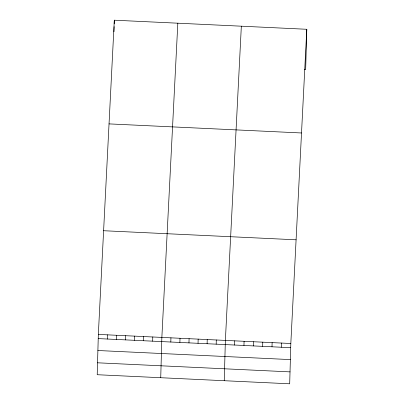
<?xml version="1.0" encoding="UTF-8"?>
<svg xmlns="http://www.w3.org/2000/svg" width="404" height="404" viewBox="0 0 404 404"><rect width="100%" height="100%" fill="white"/><g stroke="black" fill="none" stroke-linecap="round" stroke-linejoin="round"><path stroke-width="0.61" d="M98.339 334.416L97.213 374.72L289.693 383.8L290.819 343.496L306.788 29.28L114.307 20.2L98.339 334.416L290.819 343.496M113.984 31.759L114.125 26.654M114.206 23.786L114.307 20.2M107.297 339.027L107.413 334.845M116.372 339.451L116.488 335.269M125.447 339.88L125.563 335.699M134.522 340.309L134.638 336.128M143.592 340.739L143.713 336.557M152.667 341.163L152.783 336.981M160.731 377.715L161.858 337.411L177.826 23.195M170.816 342.021L170.932 337.84M179.891 342.451L180.007 338.269M188.966 342.875L189.082 338.693M198.041 343.304L198.157 339.123M207.111 343.733L207.232 339.552M216.185 344.163L216.302 339.981M224.25 380.714L225.376 340.405L241.339 26.194M234.608 345.031L234.729 340.85M243.96 345.471L244.077 341.289M253.308 345.91L253.424 341.728M262.656 346.354L262.772 342.173M272.008 346.794L272.124 342.612M281.356 347.233L281.472 343.052M306.788 29.28L305.661 69.584L304.414 69.523M109.035 123.892L301.515 132.972M103.611 230.724L296.092 239.804M98.222 338.597L290.703 347.677M97.889 350.515L290.37 359.595M97.546 362.802L290.027 371.877"/></g></svg>
